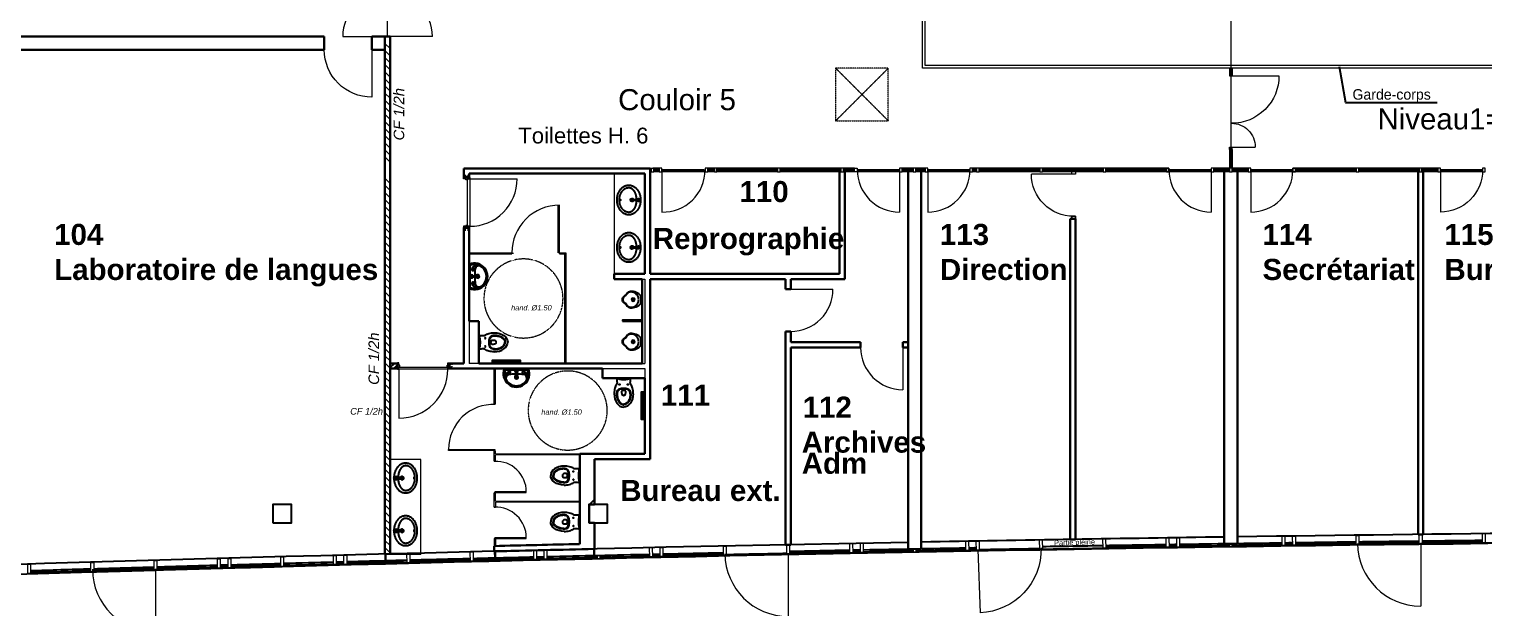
# Model space of a CAD drawing. Header units: metres. Extents: x 382092 to 525597, y 303932 to 353394.
# Drawn here: x 413254 to 440854, y 320219 to 331201 of the extents above; entities that cross this region are included whole.
import ezdxf

# ---------------------------------------------------------------- set-up
doc = ezdxf.new("R2010")
doc.units = ezdxf.units.M
doc.header["$LTSCALE"] = 2
doc.header["$MEASUREMENT"] = 0
doc.linetypes.add('Planta_2$0$CACHE', pattern=[0.375, 0.25, -0.125])
doc.linetypes.add('STYLE_12', pattern=[0.46875, 0.3125, -0.15625])
for name, color, linetype in [('0.00', 255, 'Continuous'), ('0.01', 8, 'Continuous'), ('CFD-Tech Plumbing', 7, 'Continuous'), ('MOJI', 7, 'Continuous'), ('ST POTEAU', 160, 'Continuous')]:
    doc.layers.add(name, color=color, linetype=linetype)
for name, color, linetype, lineweight in [('0.03', 151, 'Continuous', 5), ('0.03TEN', 8, 'STYLE_12', 5), ('0.10', 92, 'Continuous', 9), ('0.15', 5, 'Continuous', 15), ('0.30', 1, 'Continuous', 30), ('RdC$0$0.15', 5, 'Continuous', 15), ('slh-aa-non visible sur plan fpf', 7, 'Continuous', 0)]:
    doc.layers.add(name, color=color, linetype=linetype, lineweight=lineweight)
doc.styles.add('arial', font='arial.ttf')

# ---------------------------------------------------------------- blocks, each defined once
blk = doc.blocks.new('toilet')
for points in [[(295, 180, 0.062452), (190, 167, 0.08424), (114, 133, -0.160362), (89, 126, 0.004478), (0, 130), (0, 0), (0, -130, 0.004478), (89, -126, -0.160362), (114, -133, 0.08424), (190, -167, 0.062452), (295, -180)], [(0, -120), (2, -120, 0.30557), (7, -116, 0.057888), (19, -72, 0.038336), (25, 0, 0.038336), (19, 72, 0.057888), (7, 116, 0.30557), (2, 120), (0, 120)], [(300, 135, 0.031937), (274, 133, 0.284793), (208, 80, 0.083519), (195, 0, 0.083519), (208, -80, 0.284793), (274, -133, 0.031937), (300, -135)], [(300, 125, 0.031937), (275, 123, 0.284793), (218, 77, 0.083519), (205, 0, 0.083519), (218, -77, 0.284793), (275, -123, 0.031937), (300, -125)]]:
    blk.add_lwpolyline(points, format="xyb")
blk.add_lwpolyline([(5, 115), (5, 0), (5, -115)])
blk.add_lwpolyline([(249, 39, 0.321323), (236, 28, 0.058759), (232, 0, 0.058759), (236, -28, 0.321323), (249, -39, 0.062214), (298, -37, 0.292941), (326, -12, 0.06519), (328, 0, 0.06519), (326, 12, 0.292941), (298, 37, 0.062214)], format="xyb", close=True)
for centre in [(120, 78), (120, -78)]:
    blk.add_circle(centre, 7.5)
at = {"extrusion": (0, 0, -1)}
blk.add_ellipse((295, 0), major_axis=(-255, 0), ratio=0.705828, start_param=1.570647, end_param=3.141292, dxfattribs=at)
blk.add_ellipse((295, 0), major_axis=(255, 0), ratio=0.705827, start_param=4.712055, end_param=6.282514)
for points, knots in [([(300, 135), (307, 135), (314, 135), (335, 133), (348, 132), (374, 126), (386, 123), (410, 115), (421, 110), (441, 98), (451, 92), (468, 78), (475, 71), (488, 55), (493, 46), (500, 31), (502, 24), (504, 11), (505, 5), (505, 0)], [1.570796, 1.570796, 1.570796, 1.570796, 1.675776, 1.675776, 1.873884, 1.873884, 2.071992, 2.071992, 2.270101, 2.270101, 2.468209, 2.468209, 2.666317, 2.666317, 2.864425, 2.864425, 3.022458, 3.022458, 3.141593, 3.141593, 3.141593, 3.141593]), ([(300, 125), (307, 125), (314, 125), (334, 123), (347, 122), (373, 116), (386, 113), (409, 104), (420, 99), (438, 88), (445, 84), (458, 73), (464, 67), (475, 56), (479, 50), (486, 37), (489, 31), (493, 18), (494, 11), (495, 3), (495, 2), (495, 0)], [1.570796, 1.570796, 1.570796, 1.570796, 1.674428, 1.674428, 1.881692, 1.881692, 2.088956, 2.088956, 2.296219, 2.296219, 2.456954, 2.456954, 2.618871, 2.618871, 2.780788, 2.780788, 2.942705, 2.942705, 3.104622, 3.104622, 3.141593, 3.141593, 3.141593, 3.141593]), ([(300, -125), (307, -125), (314, -125), (334, -123), (347, -122), (373, -116), (386, -113), (409, -104), (420, -99), (438, -88), (445, -84), (458, -73), (464, -67), (475, -56), (479, -50), (486, -37), (489, -31), (493, -18), (494, -11), (495, -3), (495, -2), (495, 0)], [1.570796, 1.570796, 1.570796, 1.570796, 1.674428, 1.674428, 1.881692, 1.881692, 2.088956, 2.088956, 2.296219, 2.296219, 2.456954, 2.456954, 2.618871, 2.618871, 2.780788, 2.780788, 2.942705, 2.942705, 3.104622, 3.104622, 3.141593, 3.141593, 3.141593, 3.141593]), ([(300, -135), (307, -135), (314, -135), (335, -133), (348, -132), (374, -126), (386, -123), (410, -115), (421, -110), (441, -98), (451, -92), (468, -78), (475, -71), (488, -55), (493, -46), (500, -31), (502, -24), (504, -11), (505, -5), (505, 0)], [1.570796, 1.570796, 1.570796, 1.570796, 1.675776, 1.675776, 1.873884, 1.873884, 2.071992, 2.071992, 2.270101, 2.270101, 2.468209, 2.468209, 2.666317, 2.666317, 2.864425, 2.864425, 3.022458, 3.022458, 3.141593, 3.141593, 3.141593, 3.141593])]:
    blk.add_open_spline(points, degree=3, knots=knots)
blk = doc.blocks.new('洗面台')
for p, q in [((-12, -128), (-12, -240)), ((-4, -132), (-4, -184)), ((-3, -68), (-3, -92)), ((-3, -68), (3, -68)), ((3, -92), (3, -68)), ((4, -184), (4, -132)), ((12, -240), (12, -128))]:
    blk.add_line(p, q)
for points in [[(-3, -70, 0), (-17, -70, 0), (-31, -71, 0), (-44, -73, 0), (-58, -75, 0), (-71, -77, 0), (-85, -80, 0), (-98, -84, 0), (-111, -88, 0), (-123, -92, 0), (-135, -97, 0), (-147, -103, 0), (-159, -109, 0), (-170, -115, 0), (-181, -122, 0), (-191, -129, 0), (-201, -136, 0), (-211, -144, 0), (-220, -153, 0), (-228, -161, 0), (-236, -170, 0), (-243, -179, 0), (-250, -189, 0), (-256, -199, 0), (-262, -209, 0), (-267, -219, 0), (-271, -229, 0), (-274, -240, 0), (-277, -250, 0), (-280, -261, 0), (-281, -272, 0), (-282, -283, 0), (-282, -294, 0), (-282, -305, 0), (-281, -315, 0), (-279, -326, 0), (-277, -337, 0), (-274, -348, 0), (-270, -358, 0), (-266, -368, 0), (-261, -378, 0), (-255, -388, 0), (-249, -398, 0), (-242, -408, 0), (-234, -417, 0), (-226, -426, 0), (-218, -434, 0), (-209, -442, 0), (-199, -450, 0), (-189, -458, 0), (-179, -465, 0), (-168, -472, 0), (-156, -478, 0), (-145, -484, 0), (-133, -489, 0), (-120, -494, 0), (-108, -498, 0), (-95, -502, 0), (-82, -505, 0), (-68, -508, 0), (-55, -511, 0), (-41, -513, 0), (-28, -514, 0), (-14, -515, 0), (0, -515, 0), (14, -515, 0), (28, -514, 0), (41, -513, 0), (55, -511, 0), (68, -508, 0), (82, -505, 0), (95, -502, 0), (108, -498, 0), (120, -494, 0), (133, -489, 0), (145, -484, 0), (156, -478, 0), (168, -472, 0), (179, -465, 0), (189, -458, 0), (199, -450, 0), (209, -442, 0), (218, -434, 0), (226, -426, 0), (234, -417, 0), (242, -408, 0), (249, -398, 0), (255, -388, 0), (261, -378, 0), (266, -368, 0), (270, -358, 0), (274, -348, 0), (277, -337, 0), (279, -326, 0), (281, -315, 0), (282, -305, 0), (283, -294, 0), (282, -283, 0), (281, -272, 0), (280, -261, 0), (277, -250, 0), (274, -240, 0), (271, -229, 0), (267, -219, 0), (262, -209, 0), (256, -199, 0), (250, -189, 0), (243, -179, 0), (236, -170, 0), (228, -161, 0), (220, -153, 0), (211, -144, 0), (201, -136, 0), (191, -129, 0), (181, -122, 0), (170, -115, 0), (159, -109, 0), (147, -103, 0), (135, -97, 0), (123, -92, 0), (111, -88, 0), (98, -84, 0), (85, -80, 0), (71, -77, 0), (58, -75, 0), (44, -73, 0), (31, -71, 0), (17, -70, 0), (3, -70, 0)], [(-12, -150, 0), (-15, -150, 0), (-18, -150, 0), (-21, -151, 0), (-24, -151, 0), (-26, -151, 0), (-29, -151, 0), (-32, -151, 0), (-35, -152, 0), (-37, -152, 0), (-40, -152, 0), (-43, -152, 0), (-46, -153, 0), (-48, -153, 0), (-51, -153, 0), (-54, -154, 0), (-57, -154, 0), (-59, -155, 0), (-62, -155, 0), (-65, -155, 0), (-67, -156, 0), (-70, -156, 0), (-73, -157, 0), (-75, -158, 0), (-78, -158, 0), (-80, -159, 0), (-83, -159, 0), (-86, -160, 0), (-88, -160, 0), (-91, -161, 0), (-93, -162, 0), (-96, -162, 0), (-99, -163, 0), (-101, -164, 0), (-104, -165, 0), (-106, -165, 0), (-109, -166, 0), (-111, -167, 0), (-113, -168, 0), (-116, -169, 0), (-118, -169, 0), (-121, -170, 0), (-123, -171, 0), (-125, -172, 0), (-128, -173, 0), (-130, -174, 0), (-132, -175, 0), (-135, -176, 0), (-137, -177, 0), (-139, -178, 0), (-141, -179, 0), (-144, -180, 0), (-146, -181, 0), (-148, -182, 0), (-150, -183, 0), (-152, -184, 0), (-154, -185, 0), (-157, -186, 0), (-159, -187, 0), (-161, -189, 0), (-163, -190, 0), (-165, -191, 0), (-167, -192, 0), (-169, -193, 0), (-171, -194, 0), (-172, -196, 0), (-174, -197, 0), (-176, -198, 0), (-178, -199, 0), (-180, -201, 0), (-182, -202, 0), (-183, -203, 0), (-185, -205, 0), (-187, -206, 0), (-188, -207, 0), (-190, -209, 0), (-192, -210, 0), (-193, -211, 0), (-195, -213, 0), (-196, -214, 0), (-198, -216, 0), (-199, -217, 0), (-201, -219, 0), (-202, -220, 0), (-204, -221, 0), (-205, -223, 0), (-206, -224, 0), (-208, -226, 0), (-209, -227, 0), (-210, -229, 0), (-212, -230, 0), (-213, -232, 0), (-214, -234, 0), (-215, -235, 0), (-216, -237, 0), (-217, -238, 0), (-218, -240, 0), (-219, -241, 0), (-220, -243, 0), (-221, -244, 0), (-222, -246, 0), (-223, -248, 0), (-224, -249, 0), (-225, -251, 0), (-226, -253, 0), (-226, -254, 0), (-227, -256, 0), (-228, -257, 0), (-228, -259, 0), (-229, -261, 0), (-230, -262, 0), (-230, -264, 0), (-231, -266, 0), (-231, -267, 0), (-232, -269, 0), (-232, -271, 0), (-233, -272, 0), (-233, -274, 0), (-233, -276, 0), (-234, -277, 0), (-234, -279, 0), (-234, -281, 0), (-234, -282, 0), (-235, -284, 0), (-235, -286, 0), (-235, -287, 0), (-235, -289, 0), (-235, -291, 0), (-235, -293, 0)], [(235, -293, 0), (235, -291, 0), (235, -289, 0), (235, -287, 0), (235, -286, 0), (235, -284, 0), (234, -282, 0), (234, -281, 0), (234, -279, 0), (234, -277, 0), (233, -276, 0), (233, -274, 0), (233, -272, 0), (232, -271, 0), (232, -269, 0), (231, -267, 0), (231, -266, 0), (230, -264, 0), (230, -262, 0), (229, -261, 0), (228, -259, 0), (228, -257, 0), (227, -256, 0), (226, -254, 0), (226, -253, 0), (225, -251, 0), (224, -249, 0), (223, -248, 0), (222, -246, 0), (221, -244, 0), (220, -243, 0), (219, -241, 0), (218, -240, 0), (217, -238, 0), (216, -237, 0), (215, -235, 0), (214, -234, 0), (213, -232, 0), (212, -230, 0), (210, -229, 0), (209, -227, 0), (208, -226, 0), (206, -224, 0), (205, -223, 0), (204, -221, 0), (202, -220, 0), (201, -219, 0), (199, -217, 0), (198, -216, 0), (196, -214, 0), (195, -213, 0), (193, -211, 0), (192, -210, 0), (190, -209, 0), (188, -207, 0), (187, -206, 0), (185, -205, 0), (183, -203, 0), (182, -202, 0), (180, -201, 0), (178, -199, 0), (176, -198, 0), (174, -197, 0), (172, -196, 0), (171, -194, 0), (169, -193, 0), (167, -192, 0), (165, -191, 0), (163, -190, 0), (161, -189, 0), (159, -187, 0), (157, -186, 0), (154, -185, 0), (152, -184, 0), (150, -183, 0), (148, -182, 0), (146, -181, 0), (144, -180, 0), (141, -179, 0), (139, -178, 0), (137, -177, 0), (135, -176, 0), (132, -175, 0), (130, -174, 0), (128, -173, 0), (125, -172, 0), (123, -171, 0), (121, -170, 0), (118, -169, 0), (116, -169, 0), (113, -168, 0), (111, -167, 0), (109, -166, 0), (106, -165, 0), (104, -165, 0), (101, -164, 0), (99, -163, 0), (96, -162, 0), (93, -162, 0), (91, -161, 0), (88, -160, 0), (86, -160, 0), (83, -159, 0), (80, -159, 0), (78, -158, 0), (75, -158, 0), (73, -157, 0), (70, -156, 0), (67, -156, 0), (65, -155, 0), (62, -155, 0), (59, -155, 0), (57, -154, 0), (54, -154, 0), (51, -153, 0), (48, -153, 0), (46, -153, 0), (43, -152, 0), (40, -152, 0), (37, -152, 0), (35, -152, 0), (32, -151, 0), (29, -151, 0), (26, -151, 0), (24, -151, 0), (21, -151, 0), (18, -150, 0), (15, -150, 0), (12, -150, 0)], [(-235, -293, 0), (-235, -297, 0), (-235, -301, 0), (-234, -306, 0), (-234, -310, 0), (-233, -314, 0), (-232, -319, 0), (-232, -323, 0), (-230, -327, 0), (-229, -331, 0), (-228, -336, 0), (-226, -340, 0), (-225, -344, 0), (-223, -348, 0), (-221, -352, 0), (-219, -356, 0), (-217, -360, 0), (-215, -364, 0), (-212, -368, 0), (-210, -372, 0), (-207, -376, 0), (-204, -380, 0), (-202, -384, 0), (-199, -387, 0), (-195, -391, 0), (-192, -395, 0), (-189, -398, 0), (-185, -402, 0), (-182, -405, 0), (-178, -408, 0), (-174, -412, 0), (-170, -415, 0), (-166, -418, 0), (-162, -421, 0), (-158, -424, 0), (-153, -427, 0), (-149, -430, 0), (-145, -432, 0), (-140, -435, 0), (-135, -438, 0), (-131, -440, 0), (-126, -442, 0), (-121, -445, 0), (-116, -447, 0), (-111, -449, 0), (-106, -451, 0), (-100, -453, 0), (-95, -455, 0), (-90, -456, 0), (-85, -458, 0), (-79, -460, 0), (-74, -461, 0), (-68, -462, 0), (-63, -464, 0), (-57, -465, 0), (-51, -466, 0), (-46, -467, 0), (-40, -467, 0), (-34, -468, 0), (-29, -469, 0), (-23, -469, 0), (-17, -470, 0), (-12, -470, 0), (-6, -470, 0), (0, -470, 0), (6, -470, 0), (12, -470, 0), (17, -470, 0), (23, -469, 0), (29, -469, 0), (34, -468, 0), (40, -467, 0), (46, -467, 0), (51, -466, 0), (57, -465, 0), (63, -464, 0), (68, -462, 0), (74, -461, 0), (79, -460, 0), (85, -458, 0), (90, -456, 0), (95, -455, 0), (100, -453, 0), (106, -451, 0), (111, -449, 0), (116, -447, 0), (121, -445, 0), (126, -442, 0), (131, -440, 0), (135, -438, 0), (140, -435, 0), (145, -432, 0), (149, -430, 0), (153, -427, 0), (158, -424, 0), (162, -421, 0), (166, -418, 0), (170, -415, 0), (174, -412, 0), (178, -408, 0), (182, -405, 0), (185, -402, 0), (189, -398, 0), (192, -395, 0), (195, -391, 0), (199, -387, 0), (202, -384, 0), (204, -380, 0), (207, -376, 0), (210, -372, 0), (212, -368, 0), (215, -364, 0), (217, -360, 0), (219, -356, 0), (221, -352, 0), (223, -348, 0), (225, -344, 0), (226, -340, 0), (228, -336, 0), (229, -331, 0), (230, -327, 0), (232, -323, 0), (232, -319, 0), (233, -314, 0), (234, -310, 0), (234, -306, 0), (235, -301, 0), (235, -297, 0), (235, -293, 0)], [(-12, -456, 0), (-12, -456, 0), (-12, -456, 0), (-12, -457, 0), (-12, -457, 0), (-12, -457, 0), (-12, -458, 0), (-12, -458, 0), (-12, -458, 0), (-11, -459, 0), (-11, -459, 0), (-11, -459, 0), (-10, -460, 0), (-10, -460, 0), (-10, -460, 0), (-9, -460, 0), (-9, -461, 0), (-8, -461, 0), (-8, -461, 0), (-7, -461, 0), (-7, -462, 0), (-6, -462, 0), (-6, -462, 0), (-5, -462, 0), (-5, -462, 0), (-4, -462, 0), (-4, -462, 0), (-3, -463, 0), (-2, -463, 0), (-2, -463, 0), (-1, -463, 0), (-1, -463, 0), (0, -463, 0), (1, -463, 0), (1, -463, 0), (2, -463, 0), (2, -463, 0), (3, -463, 0), (4, -462, 0), (4, -462, 0), (5, -462, 0), (5, -462, 0), (6, -462, 0), (6, -462, 0), (7, -462, 0), (7, -461, 0), (8, -461, 0), (8, -461, 0), (9, -461, 0), (9, -460, 0), (10, -460, 0), (10, -460, 0), (10, -460, 0), (11, -459, 0), (11, -459, 0), (11, -459, 0), (12, -458, 0), (12, -458, 0), (12, -458, 0), (12, -457, 0), (12, -457, 0), (12, -457, 0), (12, -456, 0), (12, -456, 0), (12, -456, 0), (12, -455, 0), (12, -455, 0), (12, -454, 0), (12, -454, 0), (12, -454, 0), (12, -453, 0), (12, -453, 0), (12, -453, 0), (11, -452, 0), (11, -452, 0), (11, -452, 0), (10, -451, 0), (10, -451, 0), (10, -451, 0), (9, -451, 0), (9, -450, 0), (8, -450, 0), (8, -450, 0), (7, -450, 0), (7, -449, 0), (6, -449, 0), (6, -449, 0), (5, -449, 0), (5, -449, 0), (4, -449, 0), (4, -449, 0), (3, -448, 0), (2, -448, 0), (2, -448, 0), (1, -448, 0), (1, -448, 0), (0, -448, 0), (-1, -448, 0), (-1, -448, 0), (-2, -448, 0), (-2, -448, 0), (-3, -448, 0), (-4, -449, 0), (-4, -449, 0), (-5, -449, 0), (-5, -449, 0), (-6, -449, 0), (-6, -449, 0), (-7, -449, 0), (-7, -450, 0), (-8, -450, 0), (-8, -450, 0), (-9, -450, 0), (-9, -451, 0), (-10, -451, 0), (-10, -451, 0), (-10, -451, 0), (-11, -452, 0), (-11, -452, 0), (-11, -452, 0), (-12, -453, 0), (-12, -453, 0), (-12, -453, 0), (-12, -454, 0), (-12, -454, 0), (-12, -454, 0), (-12, -455, 0), (-12, -455, 0), (-12, -456, 0)]]:
    blk.add_polyline3d(points)
for centre, radius, start, end in [((0, -230), 31.5, 113.3799, 66.6201), ((0, -112), 27.5, 96.2629, 242.9643), ((0, -230), 23.5, 122.1349, 57.8651), ((0, -112), 20.5, 0, 180), ((0, -112), 20.5, 180, 0), ((0, -256), 24.8, 59.7107, 120.2893), ((0, -262), 24.8, 59.7107, 120.2893), ((0, -219), 24.8, 239.7107, 300.2893), ((-4, -126), 1.7, 0, 180), ((-4, -126), 1.7, 180, 0), ((0, -144), 40, 264.2608, 275.7392), ((4, -126), 1.7, 0, 180), ((4, -126), 1.7, 180, 0), ((0, -112), 27.5, 297.0357, 83.7371), ((115, -293), 120, 0, 2.007)]:
    blk.add_arc(centre, radius, start, end)

msp = doc.modelspace()

# ---------------------------------------------------------------- hatches: boundary and pattern name
at = {"layer": '0.00'}
h = msp.add_hatch(dxfattribs=at)
h.set_pattern_fill('ANSI31', color=256, scale=20, style=0)
h.set_pattern_definition([(45, (286354.89, 375034.504), (-44.90128, 44.90128), [])])
h.paths.add_polyline_path([(420244, 324859), (420104, 324859), (420104, 324759), (420244, 324759)])

# ---------------------------------------------------------------- linework, layer by layer
at = {"layer": '0.00', "flags": 128}
for points in [[(421594, 328384), (421604, 328394)], [(421224, 324820), (421263, 324859)], [(423886, 322184), (423979, 322277)], [(423976, 322184), (423979, 322187)]]:
    msp.add_lwpolyline(points, dxfattribs=at)
at = {"layer": '0.01', "flags": 128}
for points in [[(425209, 328559), (425084, 328559)], [(425209, 328499), (425104, 328499)], [(426059, 328499), (425259, 328499)], [(426254, 328559), (426129, 328559)], [(426254, 328499), (426129, 328499)], [(427454, 328559), (426304, 328559)], [(427454, 328499), (426304, 328499)], [(428654, 328559), (427504, 328559)], [(428654, 328499), (427504, 328499)], [(428916, 328559), (428704, 328559)], [(428916, 328499), (428704, 328499)], [(429766, 328499), (428966, 328499)], [(430029, 328559), (429816, 328559)], [(430029, 328499), (429816, 328499)], [(430254, 328559), (430079, 328559)], [(430254, 328499), (430079, 328499)], [(431104, 328499), (430304, 328499)], [(430379, 328499), (430341, 328499)], [(431229, 328559), (431154, 328559)], [(431229, 328499), (431154, 328499)], [(432429, 328559), (431279, 328559)], [(432429, 328499), (431279, 328499)], [(433629, 328559), (432479, 328559)], [(433629, 328499), (432479, 328499)], [(434829, 328559), (433679, 328559)], [(434829, 328499), (433679, 328499)], [(435679, 328499), (434879, 328499)], [(436029, 328559), (435729, 328559)], [(436029, 328499), (435729, 328499)], [(436379, 328559), (436079, 328559)], [(436379, 328499), (436079, 328499)], [(437229, 328499), (436429, 328499)], [(438429, 328559), (437279, 328559)], [(438429, 328499), (437279, 328499)], [(439629, 328559), (438479, 328559)], [(439629, 328499), (438479, 328499)], [(439979, 328559), (439679, 328559)], [(439979, 328499), (439679, 328499)], [(440829, 328499), (440029, 328499)]]:
    msp.add_lwpolyline(points, dxfattribs=at)
for points in [[(435929, 321564, 0.001002), (430179, 321467)], [(447979, 321690, 0.002056), (436179, 321567)], [(429929, 321463, 0.007308), (388004, 320057)], [(459879, 321526, 0.007288), (418054, 320999, 0.007283)], [(430029, 321285, 0.001037), (424079, 321160)], [(428827, 321311, 0.0002), (427680, 321288)], [(429027, 321315, 0.000026), (428879, 321312)], [(431027, 321353, 0.000339), (429079, 321316)], [(436029, 321385, 0.001037), (430079, 321285)], [(431227, 321357, 0.000026), (431079, 321354)], [(433628, 321398, 0.0002), (432479, 321379)], [(434827, 321417, 0.0002), (433680, 321399)], [(435027, 321420, 0.000026), (434879, 321418)], [(437027, 321449, 0.000339), (435079, 321421)], [(439654, 321434, 0.000623), (436079, 321386)], [(437227, 321452, 0.000026), (437079, 321450)], [(438428, 321468, 0.0002), (437279, 321453)], [(439628, 321483, 0.0002), (438480, 321469)], [(448029, 321511, 0.001455), (439680, 321434)], [(440827, 321497, 0.0002), (439680, 321484, 0.0002)], [(415628, 320991, 0.0002), (414480, 320957)], [(416828, 321025, 0.0002), (415680, 320992)], [(418054, 320999, 0.000209), (416854, 320966)], [(417028, 321031, 0.000026), (416880, 321027)], [(418028, 321058, 0.000165), (417080, 321032, 0.000165)], [(418028, 321008, 0.000165), (417080, 320982)], [(419028, 321085, 0.000165), (418080, 321060)], [(419253, 321041, 0.000205), (418080, 321010)], [(419227, 321090, 0.000026), (419080, 321087)], [(424029, 321159, 0.000828), (419279, 321042)], [(420428, 321122, 0.0002), (419279, 321092, 0.0002)], [(421626, 321152, 0.0002), (420480, 321123)], [(422828, 321181, 0.0002), (421678, 321153)], [(423028, 321186, 0.000026), (422880, 321182)], [(425026, 321232, 0.000339), (423080, 321187)], [(425227, 321236, 0.000026), (425078, 321233)], [(426426, 321262, 0.0002), (425279, 321237)], [(414454, 320897, 0.004612), (388004, 319867)], [(414428, 320956, 0.0002), (413280, 320921, 0.0002)], [(414428, 320906, 0.0002), (413280, 320871)], [(415654, 320932, 0.000209), (414455, 320897)], [(415628, 320941, 0.0002), (414480, 320907)], [(416854, 320966, 0.000209), (415654, 320932)], [(416828, 320975, 0.0002), (415680, 320942)], [(417028, 320981, 0.000026), (416880, 320977)]]:
    msp.add_lwpolyline(points, format="xyb", dxfattribs=at)
at = {"layer": '0.03'}
for p, q in [((436054, 331359), (436054, 328563)), ((436079, 330459), (436079, 330364)), ((436079, 328914), (436079, 328563))]:
    msp.add_line(p, q, dxfattribs=at)
at = {"layer": '0.03', "flags": 128}
for points in [[(420054, 331059), (420054, 332759)], [(430204, 330459), (430204, 331359)], [(430254, 330509), (430254, 331359)], [(419204, 331059), (420054, 331059)], [(420005, 321231), (420004, 331059)], [(420004, 331059), (420104, 331059)], [(420004, 330931), (420104, 330831)], [(420904, 331059), (420054, 331059)], [(420104, 331059), (420104, 321233)], [(419754, 330809), (419754, 329909)], [(420004, 330796), (420104, 330696)], [(420004, 330661), (420104, 330561)], [(420004, 330527), (420104, 330427)], [(420004, 330392), (420104, 330292)], [(443604, 330459), (430204, 330459)], [(443554, 330509), (430254, 330509)], [(436029, 330459), (436029, 330364), (436029, 330364)], [(420004, 330257), (420104, 330157)], [(420004, 330123), (420104, 330023)], [(436029, 330314), (436966, 330314)], [(420004, 329988), (420104, 329888)], [(420004, 329853), (420104, 329753)], [(420004, 329718), (420104, 329618)], [(420004, 329584), (420104, 329484)], [(420004, 329449), (420104, 329349)], [(420004, 329314), (420104, 329214)], [(420004, 329314), (420104, 329214)], [(420079, 329374), (420104, 329349)], [(420104, 329374), (420104, 321233)], [(420004, 329180), (420104, 329080)], [(420004, 329180), (420104, 329080)], [(420004, 329045), (420104, 328945)], [(420004, 329045), (420104, 328945)], [(420004, 328910), (420104, 328810)], [(420004, 328910), (420104, 328810)], [(420004, 328775), (420104, 328675)], [(420004, 328775), (420104, 328675)], [(436029, 328964), (436516, 328964)], [(436029, 328964), (436029, 328563)], [(424354, 328459), (424354, 326559)], [(425209, 328529), (425104, 328529)], [(426059, 328529), (425259, 328529)], [(425259, 328529), (425259, 327729)], [(426254, 328529), (426129, 328529)], [(427454, 328529), (426304, 328529)], [(428654, 328529), (427504, 328529)], [(428916, 328529), (428704, 328529)], [(429766, 328529), (428966, 328529)], [(429766, 328529), (428966, 328529)], [(429766, 328529), (429766, 327729)], [(430029, 328529), (429816, 328529)], [(430254, 328529), (430079, 328529)], [(430304, 328529), (430304, 327729)], [(431104, 328529), (430304, 328529)], [(430341, 328529), (430304, 328529)], [(431229, 328529), (431154, 328529)], [(432429, 328529), (431279, 328529)], [(433069, 328449), (432269, 328449)], [(433629, 328529), (432479, 328529)], [(434829, 328529), (433679, 328529)], [(435679, 328529), (434879, 328529)], [(435679, 328529), (435679, 327729)], [(436029, 328529), (435729, 328529)], [(436379, 328529), (436079, 328529)], [(436429, 328529), (436429, 327729)], [(437229, 328529), (436429, 328529)], [(438429, 328529), (437279, 328529)], [(439629, 328529), (438479, 328529)], [(439979, 328529), (439679, 328529)], [(440029, 328529), (440029, 327729)], [(440829, 328529), (440029, 328529)], [(420004, 328371), (420104, 328271)], [(420004, 328371), (420104, 328271)], [(420004, 328237), (420104, 328137)], [(420004, 328237), (420104, 328137)], [(421509, 328384), (421599, 328384)], [(421614, 328359), (422514, 328359)], [(420004, 328102), (420104, 328002)], [(420004, 328102), (420104, 328002)], [(420004, 327967), (420104, 327867)], [(420004, 327967), (420104, 327867)], [(420004, 327833), (420104, 327733)], [(420004, 327833), (420104, 327733)], [(420004, 327698), (420104, 327598)], [(420004, 327698), (420104, 327598)], [(420004, 327563), (420104, 327463)], [(420004, 327563), (420104, 327463)], [(420004, 327428), (420104, 327328)], [(420004, 327428), (420104, 327328)], [(421509, 327434), (421599, 327434)], [(420004, 327294), (420104, 327194)], [(420004, 327294), (420104, 327194)], [(420004, 327159), (420104, 327059)], [(420004, 327159), (420104, 327059)], [(420004, 327024), (420104, 326924)], [(420004, 327024), (420104, 326924)], [(420004, 326890), (420104, 326790)], [(420004, 326890), (420104, 326790)], [(420004, 326755), (420104, 326655)], [(420004, 326755), (420104, 326655)], [(420004, 326620), (420104, 326520)], [(420004, 326620), (420104, 326520)], [(424934, 326559), (424354, 326559)], [(420004, 326486), (420104, 326386)], [(420004, 326486), (420104, 326386)], [(420004, 326351), (420104, 326251)], [(420004, 326351), (420104, 326251)], [(424884, 326459), (424934, 326459)], [(424934, 326459), (424934, 324859)], [(427704, 326264), (428504, 326264)], [(420004, 326216), (420104, 326116)], [(420004, 326216), (420104, 326116)], [(420004, 326081), (420104, 325981)], [(420004, 326081), (420104, 325981)], [(420004, 325947), (420104, 325847)], [(420004, 325947), (420104, 325847)], [(420004, 325812), (420104, 325712)], [(420004, 325812), (420104, 325712)], [(420004, 325677), (420104, 325577)], [(420004, 325677), (420104, 325577)], [(420004, 325543), (420104, 325443)], [(420004, 325543), (420104, 325443)], [(420004, 325408), (420104, 325308)], [(420004, 325408), (420104, 325308)], [(421604, 325659), (421604, 324859)], [(420004, 325273), (420104, 325173)], [(420004, 325273), (420104, 325173)], [(420004, 325138), (420104, 325038)], [(420004, 325138), (420104, 325038)], [(429829, 325159), (429829, 324359)], [(420004, 325004), (420104, 324904)], [(420004, 325004), (420104, 324904)], [(420004, 324869), (420104, 324769)], [(420004, 324869), (420104, 324769)], [(420244, 324854), (420244, 324764)], [(420244, 324854), (420244, 324764)], [(421224, 324854), (421224, 324764)], [(421784, 324859), (421604, 324859)], [(424884, 324859), (424934, 324859)], [(420004, 324734), (420104, 324634)], [(420004, 324734), (420104, 324634)], [(420004, 324600), (420104, 324500)], [(420004, 324600), (420104, 324500)], [(424004, 324759), (424934, 324759)], [(424934, 324759), (424934, 324579)], [(420004, 324465), (420104, 324365)], [(420004, 324465), (420104, 324365)], [(420004, 324330), (420104, 324230)], [(420004, 324330), (420104, 324230)], [(420004, 324196), (420104, 324096)], [(420004, 324196), (420104, 324096)], [(420004, 324061), (420104, 323961)], [(420004, 324061), (420104, 323961)], [(420004, 323926), (420104, 323826)], [(420004, 323926), (420104, 323826)], [(420004, 323791), (420104, 323691)], [(420004, 323791), (420104, 323691)], [(420004, 323657), (420104, 323557)], [(420004, 323657), (420104, 323557)], [(420004, 323522), (420104, 323422)], [(420004, 323522), (420104, 323422)], [(420004, 323387), (420104, 323287)], [(420004, 323387), (420104, 323287)], [(420004, 323253), (420104, 323153)], [(420004, 323253), (420104, 323153)], [(420004, 323118), (420104, 323018)], [(420004, 323118), (420104, 323018)], [(420004, 322983), (420104, 322883)], [(420004, 322983), (420104, 322883)], [(420684, 323033), (420104, 323033)], [(420684, 321233), (420684, 323033)], [(420004, 322849), (420104, 322749)], [(420004, 322849), (420104, 322749)], [(420004, 322714), (420104, 322614)], [(420004, 322714), (420104, 322614)], [(420004, 322579), (420104, 322479)], [(420004, 322579), (420104, 322479)], [(420004, 322444), (420104, 322344)], [(420004, 322444), (420104, 322344)], [(420004, 322310), (420104, 322210)], [(420004, 322310), (420104, 322210)], [(420004, 322175), (420104, 322075)], [(420004, 322175), (420104, 322075)], [(420004, 322040), (420104, 321940)], [(420004, 322040), (420104, 321940)], [(420004, 321906), (420104, 321806)], [(420004, 321906), (420104, 321806)], [(420004, 321771), (420104, 321671)], [(420004, 321771), (420104, 321671)], [(420004, 321636), (420104, 321536)], [(420004, 321636), (420104, 321536)], [(420004, 321501), (420104, 321401)], [(420004, 321501), (420104, 321401)], [(420004, 321367), (420104, 321267)], [(420004, 321367), (420104, 321267)], [(431252, 321327), (431294, 320128)], [(420104, 321233), (420005, 321231)], [(420104, 321233), (420005, 321231)], [(420104, 321233), (420005, 321231)], [(420684, 321233), (420104, 321233)]]:
    msp.add_lwpolyline(points, dxfattribs=at)
for points in [[(420054, 331909, 0.414214), (419204, 331059)], [(420904, 331059, 0.414214), (420054, 331909)], [(419754, 329909, -0.414214), (418854, 330809)], [(436966, 330314, -0.414214), (436066, 329414)], [(436066, 329414, -0.414214), (436516, 328964)], [(425259, 327729, 0.421553), (426079, 328529)], [(428966, 328529, 0.414214), (429766, 327729)], [(430304, 327729, 0.414214), (431104, 328529)], [(433069, 327649, -0.414214), (432269, 328449)], [(434879, 328529, 0.414214), (435679, 327729)], [(436429, 327729, 0.414214), (437229, 328529)], [(440829, 328529, -0.414214), (440029, 327729)], [(421614, 327459, 0.414214), (422514, 328359)], [(423314, 327859, 0.414214), (422414, 326959)], [(427704, 325464, 0.414214), (428504, 326264)], [(429029, 325159, 0.414214), (429829, 324359)], [(420269, 323819, 0.414214), (421199, 324749)], [(422098, 324079, 0.427915), (421211, 323227)], [(422686, 322423, 0.427915), (422086, 323000)], [(422686, 321551, 0.427915), (422086, 322128)], [(428827, 321281, 0.0002), (427680, 321258)], [(429027, 321285, 0.000026), (428879, 321282)], [(430029, 321305, 0.000165), (429079, 321286)], [(431027, 321323, 0.000165), (430079, 321305, 0.000165)], [(431227, 321327, 0.000026), (431079, 321324)], [(432427, 321348, 0.0002), (431279, 321328)], [(432452, 321358, -0.411835), (431294, 320128)], [(434827, 321387, 0.0002), (433680, 321369)], [(435027, 321390, 0.000026), (434879, 321388)], [(436029, 321405, 0.000165), (435079, 321391)], [(437027, 321419, 0.000165), (436079, 321406, 0.000165)], [(437227, 321422, 0.000026), (437079, 321420)], [(438428, 321438, 0.0002), (437279, 321423)], [(438454, 321444, 0.411835), (439654, 320254)], [(439628, 321453, 0.0002), (438480, 321439)], [(440827, 321467, 0.0002), (439680, 321454, 0.0002)], [(416828, 320995, 0.0002), (415680, 320962)], [(417028, 321001, 0.000026), (416880, 320997)], [(418028, 321028, 0.000165), (417080, 321002)], [(419028, 321055, 0.000165), (418080, 321030)], [(419228, 321060, 0.000026), (419080, 321057)], [(420428, 321092, 0.0002), (419280, 321062)], [(421627, 321122, 0.0002), (420480, 321093)], [(422828, 321151, 0.0002), (421679, 321123)], [(423028, 321156, 0.000026), (422880, 321152)], [(424029, 321179, 0.000165), (423080, 321157)], [(425027, 321202, 0.000165), (424079, 321180, 0.000165)], [(425227, 321206, 0.000026), (425079, 321203)], [(426427, 321232, 0.0002), (425279, 321207)], [(426454, 321248, 0.411835), (427654, 320058)], [(427628, 321257, 0.0002), (426479, 321233)], [(414428, 320926, 0.0002), (413280, 320891)], [(414454, 320952, 0.411835), (415654, 319762)], [(415628, 320961, 0.0002), (414480, 320927)]]:
    msp.add_lwpolyline(points, format="xyb", dxfattribs=at)
at = {"layer": '0.03'}
msp.add_lwpolyline([(420269, 324749), (420269, 323819, 2.414214), (420269, 323819, 0)], format="xyb", dxfattribs=at)
for points in [[(439654, 321454), (439654, 320254)], [(427654, 321258), (427654, 320058)], [(415654, 320962), (415654, 319762)]]:
    msp.add_lwpolyline(points, dxfattribs=at)
at = {"layer": '0.03TEN', "flags": 128}
for points in [[(422633, 326840, 1), (422633, 325340, 1)], [(423472, 324714, 1), (423472, 323214, 1)]]:
    msp.add_lwpolyline(points, format="xyb", close=True, dxfattribs=at)
at = {"layer": '0.10'}
for p, q in [((436029, 330364), (436029, 330314)), ((436079, 330364), (436029, 330364)), ((436029, 330314), (436079, 330314)), ((436079, 330364), (436079, 330314)), ((436029, 328914), (436029, 328964)), ((436029, 328964), (436079, 328964)), ((436079, 328914), (436029, 328914)), ((436079, 328914), (436079, 328964)), ((423294, 326959), (423294, 327859))]:
    msp.add_line(p, q, dxfattribs=at)
at = {"layer": '0.10', "flags": 128}
for points in [[(426079, 328495), (426129, 328495), (426129, 328563), (426079, 328563)], [(426254, 328495), (426304, 328495), (426304, 328563), (426254, 328563)], [(427454, 328495), (427504, 328495), (427504, 328563), (427454, 328563)], [(428966, 328495), (428916, 328495), (428916, 328563), (428966, 328563)], [(429766, 328495), (429816, 328495), (429816, 328563), (429766, 328563)], [(431104, 328495), (431154, 328495), (431154, 328563), (431104, 328563)], [(431104, 328495), (431154, 328495), (431154, 328563), (431104, 328563)], [(434879, 328495), (434829, 328495), (434829, 328563), (434879, 328563)], [(439979, 328495), (440029, 328495), (440029, 328563), (439979, 328563)], [(440829, 328495), (440879, 328495), (440879, 328563), (440829, 328563)], [(433035, 327649), (433035, 327599), (433103, 327599), (433103, 327649)]]:
    msp.add_lwpolyline(points, close=True, dxfattribs=at)
at = {"layer": '0.10'}
for points in [[(430029, 328495), (430079, 328495), (430079, 328563), (430029, 328563)], [(432429, 328495), (432479, 328495), (432479, 328563), (432429, 328563)], [(433629, 328495), (433679, 328495), (433679, 328563), (433629, 328563)], [(434829, 328495), (434879, 328495), (434879, 328563), (434829, 328563)], [(436029, 328495), (436079, 328495), (436079, 328563), (436029, 328563)], [(437229, 328495), (437279, 328495), (437279, 328563), (437229, 328563)], [(437279, 328495), (437229, 328495), (437229, 328563), (437279, 328563)], [(438429, 328495), (438479, 328495), (438479, 328563), (438429, 328563)], [(439629, 328495), (439679, 328495), (439679, 328563), (439629, 328563)], [(421614, 328359), (421614, 327459), (421574, 327459), (421574, 328359)], [(433035, 327599), (433035, 327649), (433103, 327649), (433103, 327599)], [(421199, 324749), (420269, 324749), (420269, 324789), (421199, 324789)], [(421211, 323227), (422091, 323227), (422091, 323207), (421211, 323207)], [(422686, 322423), (422091, 322423), (422091, 322410), (422686, 322410)], [(422686, 321551), (422091, 321551), (422091, 321538), (422686, 321538)], [(434825, 321547), (434877, 321548), (434880, 321368), (434828, 321367)], [(435025, 321550), (435077, 321551), (435080, 321371), (435028, 321370)], [(437025, 321578), (437077, 321579), (437080, 321400), (437028, 321399)], [(437225, 321581), (437277, 321581), (437280, 321403), (437228, 321402)], [(438428, 321596), (438480, 321596), (438480, 321419), (438428, 321419)], [(439628, 321612), (439680, 321612), (439680, 321434), (439628, 321434)], [(440825, 321627), (440877, 321628), (440880, 321448), (440828, 321447)], [(421624, 321278), (421676, 321280), (421679, 321103), (421627, 321102)], [(422827, 321311), (422879, 321311), (422879, 321131), (422827, 321131)], [(423027, 321316), (423079, 321316), (423079, 321136), (423027, 321136)], [(425023, 321362), (425075, 321363), (425079, 321183), (425027, 321182)], [(425224, 321366), (425276, 321367), (425279, 321187), (425227, 321186)], [(426425, 321392), (426477, 321393), (426480, 321213), (426428, 321212)], [(427629, 321418), (427681, 321418), (427680, 321238), (427628, 321238)], [(428825, 321441), (428877, 321442), (428879, 321262), (428827, 321261)], [(429025, 321445), (429077, 321446), (429079, 321266), (429027, 321265)], [(431024, 321483), (431076, 321484), (431079, 321304), (431028, 321303)], [(431224, 321487), (431276, 321488), (431279, 321308), (431228, 321307)], [(432424, 321508), (432476, 321509), (432480, 321329), (432428, 321328)], [(433625, 321528), (433677, 321529), (433680, 321349), (433628, 321348)], [(413228, 321047), (413280, 321047), (413280, 320871), (413228, 320870)], [(414428, 321083), (414480, 321083), (414480, 320907), (414428, 320906)], [(415628, 321119), (415680, 321119), (415680, 320942), (415628, 320941)], [(416828, 321153), (416880, 321153), (416880, 320977), (416827, 320975)], [(417028, 321156), (417080, 321156), (417080, 320982), (417028, 320981)], [(418028, 321186), (418080, 321186), (418080, 321010), (418027, 321008)], [(419027, 321212), (419079, 321212), (419079, 321036), (419027, 321036)], [(419227, 321218), (419279, 321218), (419279, 321041), (419227, 321041)], [(420423, 321251), (420475, 321253), (420479, 321073), (420427, 321072)]]:
    msp.add_lwpolyline(points, close=True, dxfattribs=at)
for points in [[(421569, 328432), (421584, 328432), (421584, 328402), (421524, 328402), (421524, 328432), (421539, 328432)], [(421569, 327387), (421584, 327387), (421584, 327417), (421524, 327417), (421524, 327387), (421539, 327387)]]:
    msp.add_lwpolyline(points, dxfattribs=at)
at = {"layer": '0.10', "flags": 128}
for points in [[(423314, 326959), (423314, 327859)], [(423314, 326959), (423294, 326959)], [(423314, 326959), (423434, 326959)], [(422079, 324094), (422099, 324094)], [(422079, 323194), (422099, 323194)]]:
    msp.add_lwpolyline(points, dxfattribs=at)
at = {"layer": '0.10'}
msp.add_lwpolyline([(421271, 324804), (421271, 324791, -0.414214), (421269, 324789), (421243, 324789, -0.414214), (421241, 324791), (421241, 324847, -0.414214), (421243, 324849), (421269, 324849, -0.414213), (421271, 324847), (421271, 324834)], format="xyb", dxfattribs=at)
msp.add_lwpolyline([(421271, 324804), (421271, 324791, -0.414214), (421269, 324789), (421243, 324789, -0.414214), (421241, 324791), (421241, 324847, -0.414214), (421243, 324849), (421269, 324849, -0.414213), (421271, 324847), (421271, 324834)], format="xyb", dxfattribs=at)
at = {"layer": '0.10', "extrusion": (-3.67386e-16, 1, 0)}
for elevation in [323004, 322405, 322132, 322132, 321533]:
    msp.add_lwpolyline([(-422099, 0), (-422079, 0), (-422099, 0)], dxfattribs=dict(at, elevation=elevation))
at = {"layer": '0.10'}
for points in [[(425034, 328491), (425054, 328491), (425054, 328559), (425034, 328559)], [(425054, 328491), (425104, 328491), (425104, 328559), (425054, 328559)], [(425209, 328495), (425259, 328495), (425259, 328563), (425209, 328563)], [(428654, 328495), (428704, 328495), (428704, 328563), (428654, 328563)], [(430254, 328495), (430304, 328495), (430304, 328563), (430254, 328563)], [(431229, 328495), (431279, 328495), (431279, 328563), (431229, 328563)], [(433035, 328449), (433035, 328499), (433103, 328499), (433103, 328449)], [(435679, 328495), (435729, 328495), (435729, 328563), (435679, 328563)], [(436379, 328495), (436429, 328495), (436429, 328563), (436379, 328563)]]:
    msp.add_3dface(points, dxfattribs=at)
at = {"layer": '0.15'}
for p, q in [((421604, 326959), (422414, 326959)), ((423314, 326939), (423414, 326939)), ((423434, 326959), (423434, 324859))]:
    msp.add_line(p, q, dxfattribs=at)
at = {"layer": '0.15', "lineweight": 50}
msp.add_line((422414, 326959), (422414, 326939), dxfattribs=at)
at = {"layer": '0.15', "linetype": 'Continuous'}
for p, q in [((422078, 321293), (422081, 321163)), ((422081, 321163), (422099, 321163))]:
    msp.add_line(p, q, dxfattribs=at)
at = {"layer": '0.15'}
for points in [[(421599, 328384), (421614, 328384), (421614, 328359), (421569, 328359), (421569, 328344), (421539, 328344), (421539, 328359), (421494, 328359), (421494, 328384), (421509, 328384)], [(421599, 327434), (421614, 327434), (421614, 327459), (421569, 327459), (421569, 327474), (421539, 327474), (421539, 327459), (421494, 327459), (421494, 327434), (421509, 327434)], [(420244, 324764), (420244, 324749), (420269, 324749), (420269, 324794), (420284, 324794), (420284, 324824), (420269, 324824), (420269, 324869), (420244, 324869), (420244, 324854)], [(421224, 324764), (421224, 324749), (421199, 324749), (421199, 324794), (421184, 324794), (421184, 324824), (421199, 324824), (421199, 324869), (421224, 324869), (421224, 324854)]]:
    msp.add_lwpolyline(points, dxfattribs=at)
at = {"layer": '0.15', "flags": 128}
for points in [[(421604, 326939), (422414, 326939)], [(423314, 326959), (423314, 326939)], [(423414, 326939), (423414, 324859)], [(422079, 324094), (422079, 324759)], [(422099, 324094), (422099, 324759)], [(422079, 323004), (422079, 323194)], [(422099, 323144), (422099, 323194)], [(422099, 323144), (423699, 323144)], [(423699, 323124), (422099, 323124)], [(422099, 323004), (422099, 323124)], [(422079, 322132), (422079, 322405)], [(422099, 322244), (422099, 322405)], [(422099, 322244), (423699, 322244)], [(422099, 322224), (422099, 322132)], [(423699, 322224), (422099, 322224)], [(422099, 322224), (422099, 322132)], [(422079, 321533), (422079, 321393)], [(422099, 321533), (422099, 321393)], [(422099, 321293), (422099, 321163)]]:
    msp.add_lwpolyline(points, dxfattribs=at)
at = {"layer": '0.30'}
for p, q in [((433103, 327599), (433003, 327599)), ((427604, 326264), (427704, 326264)), ((427604, 325464), (427704, 325464)), ((427704, 325464), (427704, 325259)), ((429029, 325259), (429029, 325159)), ((429829, 325259), (429829, 325159))]:
    msp.add_line(p, q, dxfattribs=at)
at = {"layer": '0.30', "linetype": 'Continuous'}
for p, q in [((439604, 321613), (439704, 321613)), ((427704, 321419), (427604, 321417)), ((430179, 321339), (429929, 321334)), ((433003, 321518), (433103, 321518)), ((435929, 321434), (436179, 321437))]:
    msp.add_line(p, q, dxfattribs=at)
at = {"layer": '0.30', "flags": 128}
for points in [[(412154, 331059), (418854, 331059)], [(418854, 331059), (418854, 330809)], [(419754, 331059), (419754, 330809)], [(419754, 331059), (420004, 331059)], [(419954, 331059), (420104, 331059)], [(420004, 321231), (420004, 331059)], [(420104, 331059), (420104, 330909)], [(420104, 331059), (420104, 328559)], [(412154, 330809), (418854, 330809)], [(419754, 330809), (420004, 330809)], [(420004, 329374), (420004, 328559)], [(420104, 326889), (420104, 329374)], [(420004, 329120), (420004, 328559)], [(420004, 329120), (420004, 328559)], [(420104, 329120), (420104, 328559)], [(420004, 321349), (420004, 328459)], [(420004, 321231), (420004, 328459)], [(420104, 324759), (420104, 328459)], [(420104, 326889), (420104, 328459)], [(420104, 324859), (420104, 328459)], [(421504, 328559), (425034, 328559)], [(421504, 328384), (421504, 328559)], [(421604, 328459), (424934, 328459)], [(421604, 328384), (421604, 328459)], [(424934, 328459), (424934, 326559)], [(425034, 328559), (425034, 328459)], [(425034, 328559), (425034, 328459)], [(425034, 328559), (425034, 328459)], [(425034, 326559), (425034, 328559)], [(428629, 326559), (428629, 328499)], [(428729, 326459), (428729, 328499)], [(429929, 321334), (429929, 328499)], [(430179, 321339), (430179, 328499)], [(435929, 324199), (435929, 328499)], [(436179, 324999), (436179, 328499)], [(439604, 321613), (439604, 328499)], [(439704, 321614), (439704, 328499)], [(421604, 328384), (421504, 328384)], [(421504, 324859), (421504, 327434)], [(421504, 327434), (421604, 327434)], [(421604, 325659), (421604, 327434)], [(433003, 321518), (433003, 327599)], [(433103, 321519), (433103, 327599)], [(420104, 324859), (420104, 326789)], [(420104, 324859), (420104, 326789)], [(424354, 326559), (424934, 326559)], [(424354, 326459), (424354, 326559)], [(425034, 326559), (428629, 326559)], [(424354, 326459), (424884, 326459)], [(424884, 324859), (424884, 326459)], [(425034, 323044), (425034, 326459)], [(425034, 326459), (427604, 326459)], [(427604, 326264), (427604, 326459)], [(427704, 326264), (427704, 326459)], [(427704, 326459), (428729, 326459)], [(421784, 325659), (421604, 325659)], [(421784, 324859), (421784, 325659)], [(427604, 325464), (427604, 321417)], [(427704, 325259), (429029, 325259)], [(427704, 325159), (427704, 321419)], [(427704, 325159), (429029, 325159)], [(429829, 325259), (429929, 325259)], [(429829, 325159), (429929, 325159)], [(420244, 324859), (420104, 324859)], [(420244, 324859), (420244, 324759)], [(420244, 324859), (420244, 324759)], [(421224, 324859), (421224, 324759)], [(421504, 324859), (421224, 324859)], [(421224, 324859), (421224, 324759)], [(424884, 324859), (421784, 324859)], [(436179, 321436), (436179, 324999)], [(420104, 322326), (420104, 324759)], [(420104, 322326), (420104, 324759)], [(420104, 322326), (420104, 324759)], [(420244, 324759), (420104, 324759)], [(420104, 321333), (420104, 324659)], [(420104, 321233), (420104, 324659)], [(420104, 321233), (420104, 324659)], [(422304, 324759), (421224, 324759)], [(424134, 324759), (422304, 324759)], [(424134, 324579), (424134, 324759)], [(424934, 324579), (424134, 324579)], [(424934, 323144), (424934, 324579)], [(435929, 321432), (435929, 324199)], [(423699, 323144), (424934, 323144)], [(423699, 323144), (423699, 321431)], [(423979, 323044), (424904, 323044)], [(423979, 323044), (423979, 322184)], [(423979, 323044), (425034, 323044)], [(423979, 323044), (423979, 322184)], [(420104, 321452), (420104, 322326)], [(423979, 321834), (423979, 321338)], [(423979, 321834), (423979, 321338)], [(422078, 321393), (422078, 321293)]]:
    msp.add_lwpolyline(points, dxfattribs=at)
at = {"layer": '0.30'}
msp.add_lwpolyline([(423979, 321834), (423879, 321834), (423879, 322184), (423979, 322184)], dxfattribs=at)
msp.add_lwpolyline([(423979, 321834), (423879, 321834), (423879, 322184), (423979, 322184)], dxfattribs=at)
at = {"layer": '0.30', "flags": 128}
for points in [[(423698, 321431, 0.000282), (422078, 321393)], [(423978, 321338, 0.000331), (422078, 321293)]]:
    msp.add_lwpolyline(points, format="xyb", dxfattribs=at)
at = {"layer": 'CFD-Tech Plumbing', "flags": 128}
for points in [[(421604, 326280, 1.527525), (421604, 326738)], [(421630, 326722, 0.320099), (421624, 326712)], [(421678, 326522, 0.744708), (421626, 326512)], [(421630, 326296, 1.401969), (421630, 326722)], [(421654, 326530, 1), (421654, 326489)], [(421801, 326712, 0.470601), (421654, 326644)], [(421654, 326644, 1.122628), (421694, 326638)], [(421654, 326489, 1), (421654, 326530)], [(421668, 326515, 1), (421668, 326511)], [(421668, 326511, 1), (421668, 326515)], [(421807, 326709, 0.538858), (421694, 326638)], [(421716, 326650, 0.024704), (421709, 326522)], [(421827, 326697, 0.536925), (421716, 326650)], [(421725, 326505, 0.050126), (421725, 326513)], [(421735, 326497, 4.833093), (421735, 326522)], [(421779, 326522, 0.480384), (421748, 326522)], [(421776, 326522, 0.270657), (421776, 326497)], [(421782, 326522, 0.270657), (421782, 326497)], [(421782, 326497, 0.270657), (421782, 326522)], [(421624, 326306, 0.320099), (421630, 326296)], [(421626, 326506, 0.744708), (421678, 326497)], [(421694, 326380, 1.122627), (421654, 326374)], [(421654, 326374, 0.470601), (421801, 326306)], [(421668, 326507, 1), (421668, 326503)], [(421668, 326503, 1), (421668, 326507)], [(421694, 326380, 0.538858), (421807, 326310)], [(421709, 326497, 0.025039), (421717, 326367)], [(421717, 326367, 0.528829), (421827, 326321)], [(421748, 326497, 0.480384), (421779, 326497)], [(424538, 326129, 0.573623), (424538, 326009)], [(424545, 326124, 0.529498), (424545, 326014)], [(424538, 326129, 0.089271), (424585, 326175)], [(424585, 325964, 0.089271), (424538, 326009)], [(424545, 326124, 0.089271), (424594, 326173)], [(424594, 325966, 0.089271), (424545, 326014)], [(424666, 326224, 0.208616), (424585, 326175)], [(424585, 325964, 0.208616), (424666, 325914)], [(424612, 326192, 0.060673), (424594, 326173)], [(424594, 325965, 0.060673), (424612, 325946)], [(424666, 326214, 0.161971), (424612, 326192)], [(424859, 326142, 0.236134), (424666, 326224)], [(424819, 326069, 0.430024), (424666, 326214)], [(424666, 325924, 0.430024), (424819, 326069)], [(424666, 325914, 0.236134), (424859, 325997)], [(424859, 326142, 0.070096), (424884, 326122)], [(424864, 326069, 0.031351), (424859, 326141)], [(424859, 325997, 0.031351), (424864, 326069)], [(424884, 326017, 0.070096), (424859, 325997)], [(424612, 325946, 0.161971), (424666, 325924)], [(424666, 325424, 0.208616), (424585, 325375)], [(424666, 325414, 0.161971), (424612, 325392)], [(424859, 325342, 0.236134), (424666, 325424)], [(424819, 325269, 0.430024), (424666, 325414)], [(424538, 325329, 0.573623), (424538, 325209)], [(424545, 325324, 0.529498), (424545, 325214)], [(424538, 325329, 0.089271), (424585, 325375)], [(424585, 325164, 0.089271), (424538, 325209)], [(424545, 325324, 0.089271), (424594, 325373)], [(424594, 325166, 0.089271), (424545, 325214)], [(424585, 325164, 0.208616), (424666, 325114)], [(424612, 325392, 0.060673), (424594, 325373)], [(424594, 325165, 0.060673), (424612, 325146)], [(424612, 325146, 0.161971), (424666, 325124)], [(424666, 325124, 0.430024), (424819, 325269)], [(424666, 325114, 0.236134), (424859, 325197)], [(424859, 325342, 0.070096), (424884, 325322)], [(424864, 325269, 0.031351), (424859, 325341)], [(424859, 325197, 0.031351), (424864, 325269)], [(424884, 325217, 0.070096), (424859, 325197)], [(422270, 324759, 1.527525), (422728, 324759)], [(422286, 324732, 1.401969), (422711, 324732)], [(422295, 324739, 0.320099), (422286, 324732)], [(422364, 324708, 0.470601), (422296, 324561)], [(422369, 324669, 0.538858), (422299, 324555)], [(422356, 324646, 0.528829), (422311, 324536)], [(422486, 324654, 0.025039), (422356, 324646)], [(422369, 324669, 1.122627), (422364, 324708)], [(422486, 324628, 4.833093), (422511, 324628)], [(422496, 324736, 0.744708), (422486, 324685)], [(422519, 324709, 1), (422478, 324709)], [(422478, 324709, 1), (422519, 324709)], [(422486, 324615, 0.480384), (422486, 324583)], [(422511, 324587, 0.270657), (422486, 324587)], [(422511, 324581, 0.270657), (422486, 324581)], [(422486, 324581, 0.270657), (422511, 324581)], [(422496, 324695, 1), (422493, 324695)], [(422493, 324695, 1), (422496, 324695)], [(422495, 324637, 0.050126), (422503, 324637)], [(422504, 324695, 1), (422501, 324695)], [(422501, 324695, 1), (422504, 324695)], [(422511, 324685, 0.744708), (422502, 324736)], [(422639, 324646, 0.024704), (422511, 324654)], [(422511, 324583, 0.480384), (422511, 324615)], [(422634, 324708, 1.122628), (422628, 324669)], [(422698, 324555, 0.538858), (422628, 324669)], [(422701, 324561, 0.470601), (422634, 324708)], [(422687, 324536, 0.536925), (422639, 324647)], [(422711, 324732, 0.320099), (422702, 324739)]]:
    msp.add_lwpolyline(points, format="xyb", dxfattribs=at)
for points in [[(421610, 326512), (421610, 326506)], [(421610, 326512), (421633, 326512)], [(421624, 326509), (421624, 326712)], [(421624, 326306), (421624, 326509)], [(421670, 326522), (421782, 326522)], [(421674, 326513), (421725, 326513)], [(421633, 326506), (421610, 326506)], [(421782, 326497), (421670, 326497)], [(421725, 326505), (421674, 326505)], [(422728, 324759), (422270, 324759)], [(422295, 324739), (422499, 324739)], [(422486, 324581), (422486, 324693)], [(422495, 324637), (422495, 324689)], [(422502, 324753), (422496, 324753)], [(422496, 324729), (422496, 324753)], [(422499, 324739), (422702, 324739)], [(422502, 324753), (422502, 324729)], [(422503, 324689), (422503, 324637)], [(422511, 324693), (422511, 324581)]]:
    msp.add_lwpolyline(points, dxfattribs=at)
for points in [[(424714, 326099, 1), (424714, 326039, 1)], [(424714, 326076, 1), (424714, 326062, 1)], [(424714, 325299, 1), (424714, 325239, 1)], [(424714, 325276, 1), (424714, 325262, 1)]]:
    msp.add_lwpolyline(points, format="xyb", close=True, dxfattribs=at)
at = {"layer": 'CFD-Tech Plumbing'}
msp.add_lwpolyline([(424514, 325659), (424884, 325659), (424884, 325679), (424514, 325679)], close=True, dxfattribs=at)
for points in [[(422044, 324859), (422044, 324922), (422569, 324922), (422569, 324859)], [(422069, 324859), (422069, 324897), (422544, 324897), (422544, 324859)], [(424934, 323794), (424871, 323794), (424871, 324319), (424934, 324319)], [(424934, 323819), (424896, 323819), (424896, 324294), (424934, 324294)]]:
    msp.add_lwpolyline(points, dxfattribs=at)
at = {"layer": 'MOJI', "flags": 128}
msp.add_lwpolyline([(439967, 329802), (438235, 329802), (438115, 330484)], dxfattribs=at)
at = {"layer": 'RdC$0$0.15', "flags": 128}
for points in [[(423959, 321337), (423959, 321207)], [(423979, 321338), (423979, 321208)], [(430029, 321335), (430029, 321275)], [(430079, 321335), (430079, 321275)], [(436029, 321435), (436029, 321375)], [(436029, 321375), (436029, 321435)], [(436079, 321436), (436079, 321376)], [(436079, 321376), (436079, 321436)], [(420004, 321231), (420004, 321111)], [(420024, 321231), (420024, 321111)], [(424029, 321209), (424029, 321149)], [(424079, 321210), (424079, 321150)]]:
    msp.add_lwpolyline(points, dxfattribs=at)
at = {"layer": 'slh-aa-non visible sur plan fpf', "color": 133, "linetype": 'Planta_2$0$CACHE', "ltscale": 10}
msp.add_lwpolyline([(428554, 329459), (429554, 329459), (429554, 330459), (428554, 330459)], close=True, dxfattribs=at)
at = {"layer": 'slh-aa-non visible sur plan fpf', "color": 8, "linetype": 'STYLE_12', "flags": 128}
for points in [[(428554, 329459), (429554, 330459)], [(428554, 330459), (429554, 329459)]]:
    msp.add_lwpolyline(points, dxfattribs=at)
at = {"layer": 'ST POTEAU'}
msp.add_lwpolyline([(423879, 321834), (424229, 321834), (424229, 322184), (423879, 322184)], close=True, dxfattribs=at)
msp.add_lwpolyline([(423879, 321834), (424229, 321834), (424229, 322184), (423879, 322184)], close=True, dxfattribs=at)
msp.add_lwpolyline([(423879, 321834), (424229, 321834), (424229, 322184), (423879, 322184)], close=True, dxfattribs=at)
msp.add_3dface([(417879, 321834), (418229, 321834), (418229, 322184), (417879, 322184)], dxfattribs=at)

# ---------------------------------------------------------------- block references
at = {"xscale": -1}
for name, p, rotation in [('洗面台', (424924, 327959), 270), ('洗面台', (424924, 327059), 270), ('toilet', (421784, 325259), 180)]:
    msp.add_blockref(name, p, dxfattribs=dict(at, rotation=rotation))
for name, p, rotation in [('toilet', (424534, 324579), 270), ('洗面台', (420104, 322683), 90), ('toilet', (423699, 322730), 180), ('洗面台', (420104, 321683), 90), ('toilet', (423699, 321851), 180)]:
    msp.add_blockref(name, p, dxfattribs=dict(rotation=rotation))

# ---------------------------------------------------------------- texts
at = {"layer": 'MOJI', "style": 'arial'}
msp.add_text('Couloir 5', height=400, dxfattribs=at).set_placement((424428, 329662))
at = {"layer": 'MOJI', "char_height": 200, "width": 1452.29, "attachment_point": 1, "rotation": 90, "style": 'arial'}
for insert in [(420170, 329089), (419693, 324451)]:
    msp.add_mtext('{\\fArial|b0|i1|c0|p34;CF 1/2h}', dxfattribs=dict(at, insert=insert))
at = {"layer": 'MOJI', "attachment_point": 1, "style": 'arial'}
for s, insert, char_height, width in [('\\fMS UI Gothic|b0|i0|c0|p39;Garde-corps', (438360, 330062), 200, 8399.99), ('{\\fArial|b1|i0|c0|p34;110}', (426732, 328318), 400, 13020.3), ('{\\fArial|b1|i0|c0|p34;104}', (413730, 327506), 400, 13020.3), ('{\\fArial|b1|i0|c0|p34;113}', (430533, 327506), 400, 13020.3), ('{\\fArial|b1|i0|c0|p34;114}', (436654, 327506), 400, 13020.3), ('{\\fArial|b1|i0|c0|p34;115}', (440105, 327506), 400, 13020.3), ('{\\fArial|b1|i0|c0|p34;Laboratoire de langues}', (413730, 326841), 400, 13020.3), ('{\\fArial|b1|i0|c0|p34;Direction}', (430533, 326841), 400, 13020.3), ('{\\fArial|b1|i0|c0|p34;Secrétariat}', (436654, 326841), 400, 13020.3), ('{\\fArial|b1|i0|c0|p34;Bureau 4}', (440105, 326841), 400, 2516.89), ('{\\fArial|b0|i1|c0|p34;hand}.{\\fMS UI Gothic|b0|i0|c0|p17; \\fArial|b0|i1|c0|p34;%%c1.50}', (422399, 325964), 100, 1150.43), ('{\\fArial|b1|i0|c0|p34;111}', (425240, 324454), 400, 13020.3), ('{\\fArial|b1|i0|c0|p34;112}', (427930, 324228), 400, 13020.3), ('{\\fArial|b0|i1|c0|p34;CF 1/2h}', (419346, 324012), 125, 1150.43), ('{\\fArial|b0|i1|c0|p34;hand}.{\\fMS UI Gothic|b0|i0|c0|p17; \\fArial|b0|i1|c0|p34;%%c1.50}', (422971, 323984), 100, 1150.43)]:
    msp.add_mtext(s, dxfattribs=dict(at, insert=insert, char_height=char_height, width=width))
at = {"layer": 'MOJI', "insert": (438834, 329697), "char_height": 400, "attachment_point": 1, "style": 'arial'}
msp.add_mtext('Niveau1=200.50NGF', dxfattribs=at)
at = {"layer": 'MOJI', "lineweight": 0, "insert": (422535, 329331), "char_height": 300, "width": 9351.21, "attachment_point": 1, "style": 'arial'}
msp.add_mtext('Toilettes H. 6', dxfattribs=at)
at = {"layer": 'MOJI', "char_height": 400, "attachment_point": 1, "line_spacing_factor": 0.602407, "style": 'arial'}
for s, insert, width in [('{\\fArial|b1|i0|c0|p34;Reprographie}', (425087, 327429), 2009.37), ('{\\fArial|b1|i0|c0|p34;Archives\\PAdm}', (427912, 323565), 2009.37), ('{\\fArial|b1|i0|c0|p34;Bureau ext.}', (424469, 322647), 3320.25)]:
    msp.add_mtext(s, dxfattribs=dict(at, insert=insert, width=width))
at = {"layer": 'MOJI', "insert": (432698, 321503), "char_height": 100, "width": 810.06, "attachment_point": 1, "rotation": 1.51, "line_spacing_factor": 0.602407, "style": 'arial'}
msp.add_mtext('Partie pleine', dxfattribs=at)

doc.saveas('drawing.dxf')
